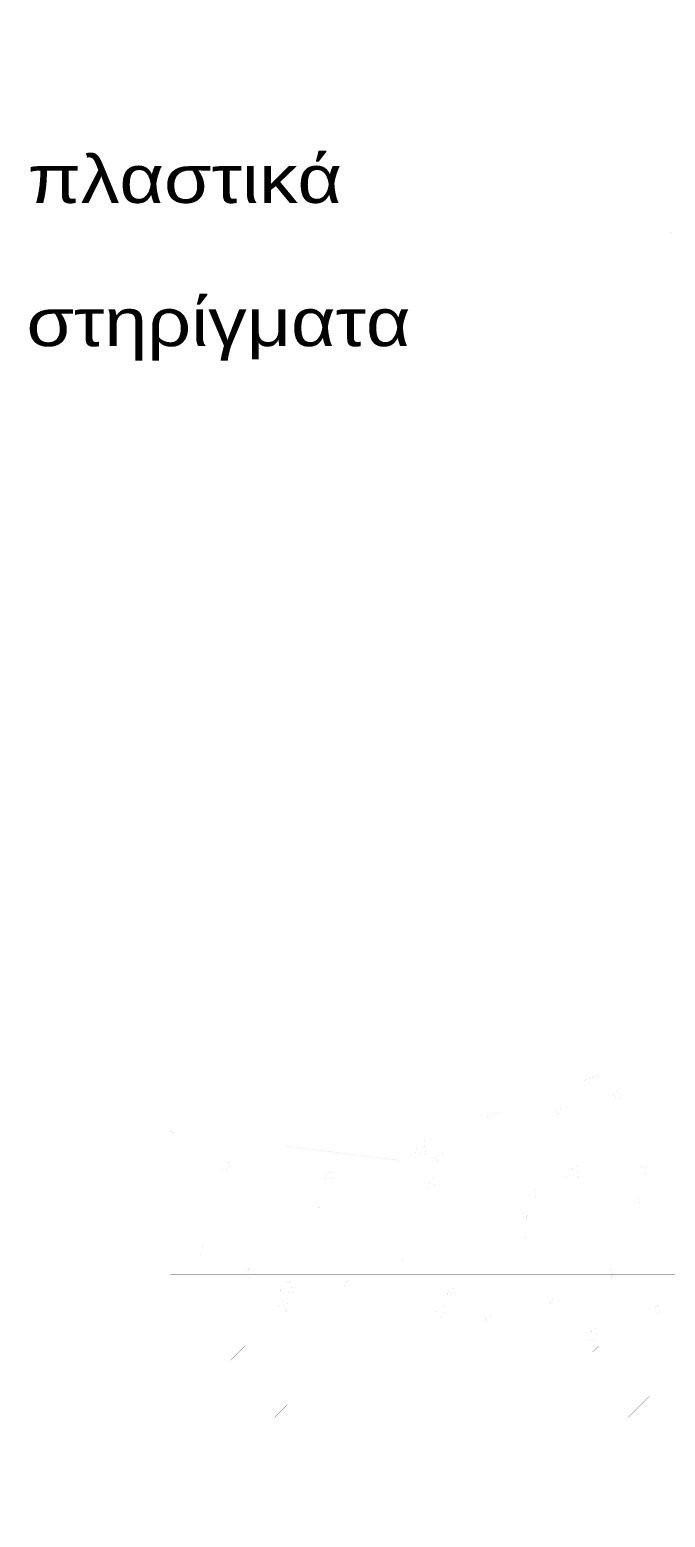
# Model space of a CAD drawing. Header units: millimetres. Extents: x -2171 to 1563, y -1758 to -1505.
# Drawn here: x 1350.013 to 1351.681, y -1615.869 to -1611.962 of the extents above; entities that cross this region are included whole.
import ezdxf

# ---------------------------------------------------------------- set-up
doc = ezdxf.new("R2010")
doc.units = ezdxf.units.MM
doc.linetypes.add('DOT', pattern=[0.025, 0, -0.025])
doc.layers.add('Tablet', color=150, linetype='Continuous', true_color=0x0180ff)
doc.styles.add('S2Arl419_b_1151_161', font='arial.ttf', dxfattribs={"width": 1.15091, "height": 0.041893})

msp = doc.modelspace()

# ---------------------------------------------------------------- linework, layer by layer
at = {"layer": 'Tablet', "color": 1, "const_width": 0.00006}
msp.add_lwpolyline([(1353.1572, -1611.6685), (1352.6322, -1611.6685), (1352.6322, -1614.2935), (1350.3822, -1614.2935), (1350.3822, -1615.4185), (1353.1572, -1615.4185), (1353.6072, -1615.4185), (1356.7572, -1615.4185), (1356.7572, -1614.2935), (1354.5072, -1614.2935), (1354.5072, -1611.6685), (1353.6072, -1611.6685)], dxfattribs=at)
at = {"layer": 'Tablet', "color": 86, "const_width": 0.000045}
msp.add_lwpolyline([(1351.4322, -1612.4935), (1351.6947, -1612.4935), (1352.8197, -1615.3435), (1353.0447, -1615.3435)], dxfattribs=at)
at = {"layer": 'Tablet', "color": 150, "linetype": 'DOT', "const_width": 0.000075}
msp.add_lwpolyline([(1350.3822, -1615.8685), (1350.3822, -1614.106)], dxfattribs=at)
at = {"layer": 'Tablet', "color": 8, "const_width": 0.000045}
for points in [[(1351.9197, -1614.3685), (1351.6197, -1614.481), (1351.5072, -1614.706), (1351.2072, -1614.8185), (1351.1697, -1614.8185), (1351.0947, -1614.8185), (1350.9822, -1614.931), (1350.6822, -1614.8935), (1350.6072, -1615.006), (1350.5322, -1614.8935), (1350.3822, -1614.856), (1350.3822, -1615.4185), (1356.7572, -1615.4185)], [(1351.5587, -1614.7447), (1351.5406, -1614.7662)], [(1351.5631, -1614.7682), (1351.5406, -1614.7662)], [(1351.5587, -1614.7447), (1351.5631, -1614.7682)], [(1351.414, -1614.7926), (1351.3878, -1614.8026)], [(1351.4064, -1614.8152), (1351.3878, -1614.8026)], [(1351.414, -1614.7926), (1351.4064, -1614.8152)], [(1351.0484, -1614.8799), (1351.0192, -1614.9104)], [(1351.0484, -1614.8799), (1351.0526, -1614.9155)], [(1350.5349, -1614.9326), (1350.5168, -1614.9542)], [(1350.5349, -1614.9326), (1350.5392, -1614.9561)], [(1351.0526, -1614.9155), (1351.0192, -1614.9104)], [(1351.0989, -1614.9135), (1351.0727, -1614.9236)], [(1351.0913, -1614.9362), (1351.0727, -1614.9236)], [(1351.0989, -1614.9135), (1351.0913, -1614.9362)], [(1350.5392, -1614.9561), (1350.5168, -1614.9542)], [(1350.8038, -1614.9562), (1350.7858, -1614.9777)], [(1350.8038, -1614.9562), (1350.8082, -1614.9797)], [(1351.4486, -1614.942), (1351.4194, -1614.9724)], [(1351.4528, -1614.9776), (1351.4194, -1614.9724)], [(1351.4486, -1614.942), (1351.4528, -1614.9776)], [(1351.6378, -1614.9435), (1351.6116, -1614.9536)], [(1351.6302, -1614.9662), (1351.6116, -1614.9536)], [(1351.6379, -1614.9435), (1351.6303, -1614.9662)], [(1350.8082, -1614.9797), (1350.7858, -1614.9777)], [(1351.0728, -1614.9797), (1351.0547, -1615.0012)], [(1351.0771, -1615.0032), (1351.0547, -1615.0012)], [(1351.0728, -1614.9797), (1351.0772, -1615.0032)], [(1351.3418, -1615.0032), (1351.3237, -1615.0248)], [(1351.3418, -1615.0032), (1351.3461, -1615.0267)], [(1350.7838, -1615.0345), (1350.7576, -1615.0445)], [(1350.7762, -1615.0571), (1350.7576, -1615.0445)], [(1350.7838, -1615.0345), (1350.7762, -1615.0571)], [(1351.3461, -1615.0267), (1351.3237, -1615.0248)], [(1351.6108, -1615.0268), (1351.5927, -1615.0483)], [(1351.6151, -1615.0503), (1351.5927, -1615.0483)], [(1351.6108, -1615.0268), (1351.6151, -1615.0503)], [(1351.3228, -1615.0645), (1351.2965, -1615.0746)], [(1351.3152, -1615.0872), (1351.2965, -1615.0746)], [(1351.3228, -1615.0645), (1351.3152, -1615.0871)], [(1350.4688, -1615.1554), (1350.4425, -1615.1655)], [(1350.4612, -1615.1781), (1350.4425, -1615.1655)], [(1350.4688, -1615.1554), (1350.4612, -1615.1781)], [(1351.0077, -1615.1854), (1350.9814, -1615.1955)], [(1351.0001, -1615.2081), (1350.9814, -1615.1955)], [(1351.0077, -1615.1854), (1351.0001, -1615.2081)], [(1350.5869, -1615.2147), (1350.5688, -1615.2363)], [(1350.5912, -1615.2382), (1350.5688, -1615.2363)], [(1350.5869, -1615.2147), (1350.5912, -1615.2382)], [(1350.6979, -1615.2452), (1350.6687, -1615.2757)], [(1350.6979, -1615.2452), (1350.7021, -1615.2808)], [(1350.8559, -1615.2382), (1350.8378, -1615.2598)], [(1350.8559, -1615.2382), (1350.8602, -1615.2617)], [(1351.5466, -1615.2155), (1351.5203, -1615.2256)], [(1351.539, -1615.2381), (1351.5203, -1615.2256)], [(1351.5466, -1615.2155), (1351.539, -1615.2381)], [(1350.7021, -1615.2808), (1350.6687, -1615.2757)], [(1350.8602, -1615.2617), (1350.8378, -1615.2598)], [(1351.1248, -1615.2618), (1351.1068, -1615.2833)], [(1351.1292, -1615.2853), (1351.1068, -1615.2833)], [(1351.1249, -1615.2618), (1351.1292, -1615.2853)], [(1351.3938, -1615.2853), (1351.3757, -1615.3068)], [(1351.3938, -1615.2853), (1351.3982, -1615.3088)], [(1350.6926, -1615.3064), (1350.6663, -1615.3165)], [(1350.685, -1615.3291), (1350.6663, -1615.3165)], [(1350.6926, -1615.3064), (1350.685, -1615.329)], [(1351.0981, -1615.3073), (1351.0689, -1615.3377)], [(1351.0981, -1615.3073), (1351.1023, -1615.3429)], [(1351.3982, -1615.3088), (1351.3757, -1615.3068)], [(1351.6628, -1615.3088), (1351.6447, -1615.3304)], [(1351.6628, -1615.3088), (1351.6671, -1615.3323)], [(1351.1023, -1615.3429), (1351.0689, -1615.3377)], [(1351.2315, -1615.3364), (1351.2053, -1615.3465)], [(1351.2239, -1615.3591), (1351.2053, -1615.3465)], [(1351.2315, -1615.3364), (1351.2239, -1615.3591)], [(1351.6671, -1615.3323), (1351.6447, -1615.3304)], [(1351.4983, -1615.3694), (1351.4691, -1615.3998)], [(1351.5025, -1615.405), (1351.4691, -1615.3998)], [(1351.4983, -1615.3694), (1351.5025, -1615.405)]]:
    msp.add_lwpolyline(points, dxfattribs=at)
at = {"layer": 'Tablet', "color": 7, "const_width": 0.00006}
for points in [[(1352.8197, -1614.481), (1350.3822, -1614.481)], [(1352.8197, -1614.556), (1350.3822, -1614.556)]]:
    msp.add_lwpolyline(points, dxfattribs=at)
at = {"layer": 'Tablet', "color": 7}
for points, const_width in [([(1350.5443, -1614.6005), (1350.5448, -1614.5961), (1350.546, -1614.5918), (1350.5481, -1614.588), (1350.5509, -1614.5845), (1350.5543, -1614.5817), (1350.5582, -1614.5797), (1350.5624, -1614.5784), (1350.5668, -1614.578), (1350.5712, -1614.5784), (1350.5754, -1614.5797), (1350.5793, -1614.5817), (1350.5827, -1614.5845), (1350.5855, -1614.588), (1350.5876, -1614.5918), (1350.5889, -1614.5961), (1350.5893, -1614.6005), (1350.5889, -1614.6048), (1350.5876, -1614.6091), (1350.5855, -1614.613), (1350.5827, -1614.6164), (1350.5793, -1614.6192), (1350.5754, -1614.6212), (1350.5712, -1614.6225), (1350.5668, -1614.623), (1350.5624, -1614.6225), (1350.5582, -1614.6212), (1350.5543, -1614.6192), (1350.5509, -1614.6164), (1350.5481, -1614.613), (1350.546, -1614.6091), (1350.5448, -1614.6048), (1350.5443, -1614.6005)], 0.0000045), ([(1351.2943, -1614.6005), (1351.2948, -1614.5961), (1351.296, -1614.5918), (1351.2981, -1614.588), (1351.3009, -1614.5845), (1351.3043, -1614.5817), (1351.3082, -1614.5797), (1351.3124, -1614.5784), (1351.3168, -1614.578), (1351.3212, -1614.5784), (1351.3254, -1614.5797), (1351.3293, -1614.5817), (1351.3327, -1614.5845), (1351.3355, -1614.588), (1351.3376, -1614.5918), (1351.3389, -1614.5961), (1351.3393, -1614.6005), (1351.3389, -1614.6048), (1351.3376, -1614.6091), (1351.3355, -1614.613), (1351.3327, -1614.6164), (1351.3293, -1614.6192), (1351.3254, -1614.6212), (1351.3212, -1614.6225), (1351.3168, -1614.623), (1351.3124, -1614.6225), (1351.3082, -1614.6212), (1351.3043, -1614.6192), (1351.3009, -1614.6164), (1351.2981, -1614.613), (1351.296, -1614.6091), (1351.2948, -1614.6048), (1351.2943, -1614.6005)], 0.0000045), ([(1350.5443, -1615.1115), (1350.5448, -1615.1159), (1350.546, -1615.1201), (1350.5481, -1615.124), (1350.5509, -1615.1274), (1350.5543, -1615.1302), (1350.5582, -1615.1323), (1350.5624, -1615.1336), (1350.5668, -1615.134), (1350.5712, -1615.1336), (1350.5754, -1615.1323), (1350.5793, -1615.1302), (1350.5827, -1615.1274), (1350.5855, -1615.124), (1350.5876, -1615.1201), (1350.5889, -1615.1159), (1350.5893, -1615.1115), (1350.5889, -1615.1071), (1350.5876, -1615.1029), (1350.5855, -1615.099), (1350.5827, -1615.0956), (1350.5793, -1615.0928), (1350.5754, -1615.0907), (1350.5712, -1615.0895), (1350.5668, -1615.089), (1350.5624, -1615.0895), (1350.5582, -1615.0907), (1350.5543, -1615.0928), (1350.5509, -1615.0956), (1350.5481, -1615.099), (1350.546, -1615.1029), (1350.5448, -1615.1071), (1350.5443, -1615.1115)], 0.0000045), ([(1351.2943, -1615.1115), (1351.2948, -1615.1159), (1351.296, -1615.1201), (1351.2981, -1615.124), (1351.3009, -1615.1274), (1351.3043, -1615.1302), (1351.3082, -1615.1323), (1351.3124, -1615.1336), (1351.3168, -1615.134), (1351.3212, -1615.1336), (1351.3254, -1615.1323), (1351.3293, -1615.1302), (1351.3327, -1615.1274), (1351.3355, -1615.124), (1351.3376, -1615.1201), (1351.3389, -1615.1159), (1351.3393, -1615.1115), (1351.3389, -1615.1071), (1351.3376, -1615.1029), (1351.3355, -1615.099), (1351.3327, -1615.0956), (1351.3293, -1615.0928), (1351.3254, -1615.0907), (1351.3212, -1615.0895), (1351.3168, -1615.089), (1351.3124, -1615.0895), (1351.3082, -1615.0907), (1351.3043, -1615.0928), (1351.3009, -1615.0956), (1351.2981, -1615.099), (1351.296, -1615.1029), (1351.2948, -1615.1071), (1351.2943, -1615.1115)], 0.0000045), ([(1352.877, -1615.156), (1350.3822, -1615.156), (1350.3822, -1615.231), (1353.0447, -1615.231)], 0.00006)]:
    msp.add_lwpolyline(points, close=True, dxfattribs=dict(at, const_width=const_width))
at = {"layer": 'Tablet', "color": 9, "const_width": 0.000045}
for points in [[(1350.4459, -1615.4185), (1350.3822, -1615.4822)], [(1350.5784, -1615.4185), (1350.3909, -1615.606)], [(1350.711, -1615.4185), (1350.5235, -1615.606)], [(1350.8436, -1615.4185), (1350.6561, -1615.606)], [(1350.9762, -1615.4185), (1350.7887, -1615.606)], [(1351.1088, -1615.4185), (1350.9213, -1615.606)], [(1351.2413, -1615.4185), (1351.0538, -1615.606)], [(1351.3739, -1615.4185), (1351.1864, -1615.606)], [(1351.5065, -1615.4185), (1351.319, -1615.606)], [(1351.6391, -1615.4185), (1351.4516, -1615.606)], [(1351.7717, -1615.4185), (1351.5842, -1615.606)]]:
    msp.add_lwpolyline(points, dxfattribs=at)
at = {"layer": 'Tablet', "color": 1, "const_width": 0.00006}
msp.add_lwpolyline([(1350.3822, -1615.4185), (1350.3822, -1615.606), (1356.7572, -1615.606), (1356.7572, -1615.4185)], close=True, dxfattribs=at)

# ---------------------------------------------------------------- texts
at = {"color": 86, "style": 'S2Arl419_b_1151_161', "width": 1.15091}
for s, p in [('πλαστικά ', (1350.0082, -1612.4168)), ('στηρίγματα', (1350.0048, -1612.7929))]:
    msp.add_text(s, height=0.12568, dxfattribs=at).set_placement(p)

doc.saveas('drawing.dxf')
